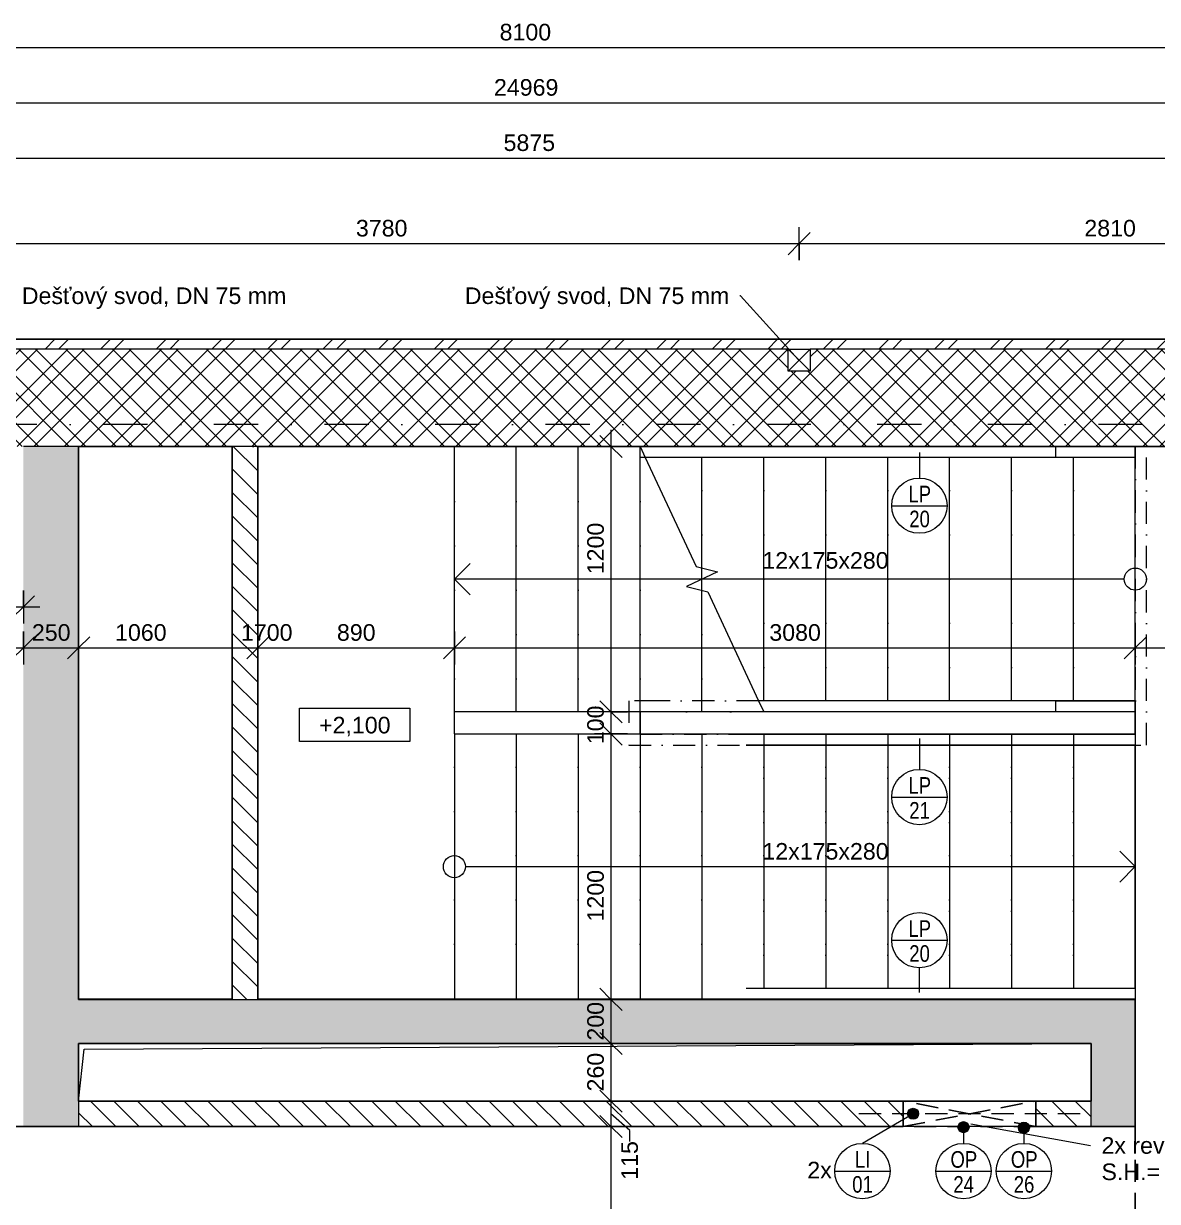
# Model space of a CAD drawing. Header units: millimetres. Extents: x -2533 to 40625, y -3604 to 14792.
# Drawn here: x 9881 to 15010, y 8136 to 13462 of the extents above; entities that cross this region are included whole.
import ezdxf

# ---------------------------------------------------------------- set-up
doc = ezdxf.new("R2010")
doc.units = ezdxf.units.MM
for name, pattern in [('HA_Dash_3mm-S1mm', [150, 100, -50]), ('HA_DashDot_10mm-S3mm', [500, 200, -150, 0, -150]), ('HA_DashDot_4mm-S1mm', [200, 100, -50, 0, -50])]:
    doc.linetypes.add(name, pattern=pattern)
for name, color, linetype, lineweight in [('A-____-____-DIMS', 9, 'Continuous', 5), ('A-____-____-DIMS-50', 9, 'Continuous', 5), ('A-AREA-____-OTLN', 9, 'Continuous', 5), ('A-DETL-____-HDLN', 9, 'HA_Dash_3mm-S1mm', 25), ('A-DETL-GENF-OTLN', 9, 'Continuous', 9), ('A-FLOR-____-OTLN', 9, 'Continuous', 9), ('A-FLOR-HRAL-IDEN', 9, 'Continuous', 9), ('A-FLOR-HRAL-MBND', 9, 'HA_DashDot_4mm-S1mm', 9), ('A-FLOR-HRAL-OTLN', 9, 'Continuous', 9), ('A-GENM-____-HDLN', 9, 'HA_Dash_3mm-S1mm', 9), ('A-GENM-____-IDEN', 9, 'Continuous', 9), ('A-GENM-____-MCUT', 9, 'HA_Dash_3mm-S1mm', 25), ('A-GENM-____-OTLN', 9, 'Continuous', 9), ('A-WALL-____-MCUT', 9, 'Continuous', 9), ('A-WALL-____-PATT', 9, 'Continuous', 25), ('G-____-____-DIMS', 9, 'Continuous', 5), ('G-____-____-TEXT', 9, 'Continuous', 5), ('I-WALL-____-MCUT', 9, 'Continuous', 25), ('I-WALL-____-OTLN', 9, 'Continuous', 9), ('M-HVAC-DUCT-OTLN', 9, 'Continuous', 9), ('S-GRID-____-OTLN', 9, 'Continuous', 5), ('S-STRS-____-MBND', 9, 'HA_DashDot_4mm-S1mm', 9), ('S-STRS-____-OTLN', 9, 'Continuous', 9)]:
    doc.layers.add(name, color=color, linetype=linetype, lineweight=lineweight)
doc.styles.add('Arial_1', font='arial.ttf', dxfattribs={"height": 75})
doc.styles.add('Arial_2', font='arial.ttf', dxfattribs={"width": 0.8, "height": 75})
doc.dimstyles.new('Inner_Dimensions', dxfattribs={"dimscale": 304.8, "dimtxt": 76.519455, "dimasz": 0.328084, "dimexe": 0.246063, "dimexo": 0.0625, "dimgap": 0.032808, "dimtad": 1, "dimdec": 0, "dimzin": 0, "dimdsep": 46, "dimtxsty": 'Arial_1', "dimblk1": 'OBLIQUE', "dimblk2": 'OBLIQUE', "dimsah": 1, "dimcen": 0.09, "dimdle": 0.246063, "dimazin": 0, "dimtfac": 1, "dimtdec": 4, "dimtix": 1, "dimtmove": 2, "dimatfit": 3, "dimfxl": 0.246063, "dimfxlon": 1, "dimtvp": 1, "dimtolj": 1, "dimtzin": 0, "dimlwd": 9, "dimlwe": 9, "dimarcsym": 2})
doc.dimstyles.new('Inner_Dimensions_1', dxfattribs={"dimscale": 304.8, "dimtxt": 76.519455, "dimasz": 0.328084, "dimexe": 0.246063, "dimexo": 0.0625, "dimgap": 0.032808, "dimtad": 1, "dimdec": 0, "dimzin": 0, "dimdsep": 46, "dimtxsty": 'Arial_1', "dimblk1": 'OBLIQUE', "dimblk2": 'OBLIQUE', "dimsah": 1, "dimcen": 0.09, "dimdle": 0.246063, "dimazin": 0, "dimtfac": 1, "dimtdec": 4, "dimtix": 1, "dimtmove": 0, "dimatfit": 3, "dimfxl": 0.246063, "dimfxlon": 1, "dimtvp": 1, "dimtolj": 1, "dimtzin": 0, "dimlwd": 9, "dimlwe": 9, "dimarcsym": 2})
doc.dimstyles.new('Inner_Dimensions_2', dxfattribs={"dimscale": 304.8, "dimtxt": 76.519455, "dimasz": 0.328084, "dimexe": 0.246063, "dimexo": 0.0625, "dimgap": 0.032808, "dimtad": 1, "dimdec": 0, "dimzin": 0, "dimdsep": 46, "dimtxsty": 'Arial_1', "dimblk1": 'OBLIQUE', "dimblk2": 'OBLIQUE', "dimsah": 1, "dimcen": 0.09, "dimdle": 0.246063, "dimazin": 0, "dimtfac": 1, "dimtdec": 4, "dimtix": 1, "dimtmove": 1, "dimatfit": 3, "dimfxl": 0.246063, "dimfxlon": 1, "dimtvp": 1, "dimtolj": 1, "dimtzin": 0, "dimlwd": 9, "dimlwe": 9, "dimarcsym": 2})
pattern_1 = [(135, (0, 0), (-53.033, -53.033), [])]

# ---------------------------------------------------------------- blocks, each defined once
blk = doc.blocks.new('Top Rail Type - Top Rail_Internal_-1380936-DSP_2NP-A')
at = {"layer": 'A-FLOR-HRAL-OTLN'}
for p, q in [((13150, 10249.6), (14910, 10249.6)), ((14910, 10249.6), (14910, 10199.6)), ((14910, 10199.6), (13150, 10199.6))]:
    blk.add_line(p, q, dxfattribs=at)
blk = doc.blocks.new('Top Rail Type - Top Rail_Internal_-V1-DSP_2NP-A')
at = {"layer": 'A-FLOR-HRAL-OTLN'}
for p, q in [((13150, 10249.6), (14910, 10249.6)), ((14910, 10249.6), (14910, 10199.6)), ((13150, 10199.6), (14910, 10199.6))]:
    blk.add_line(p, q, dxfattribs=at)
blk = doc.blocks.new('Top Rail Type - Top Rail_Internal_-1382137-DSP_2NP-A')
at = {"layer": 'A-FLOR-HRAL-OTLN'}
for p, q in [((14550, 11499.6), (14550, 11549.6)), ((14550, 11549.6), (14910, 11549.6)), ((14910, 11549.6), (14910, 11499.6)), ((14910, 11499.6), (14550, 11499.6))]:
    blk.add_line(p, q, dxfattribs=at)
blk = doc.blocks.new('Top Rail Type - Top Rail_Internal_-V2-DSP_2NP-A')
at = {"layer": 'A-FLOR-HRAL-MBND'}
for p, q in [((12670, 11499.6), (12670, 11549.6)), ((12670.4, 11549.6), (12670, 11549.6)), ((12693.7, 11499.6), (12670, 11499.6))]:
    blk.add_line(p, q, dxfattribs=at)
at = {"layer": 'A-FLOR-HRAL-OTLN'}
for p, q in [((12670.4, 11549.6), (12693.7, 11499.6)), ((14910, 11549.6), (12670.4, 11549.6)), ((14910, 11499.6), (14910, 11549.6)), ((14910, 11499.6), (12693.7, 11499.6))]:
    blk.add_line(p, q, dxfattribs=at)
blk = doc.blocks.new('Top Rail Type - Top Rail_Internal_-1382153-DSP_2NP-A')
at = {"layer": 'A-FLOR-HRAL-OTLN'}
for p, q in [((14550, 10350.4), (14550, 10400.4)), ((14550, 10400.4), (14910, 10400.4)), ((14910, 10400.4), (14910, 10350.4)), ((14910, 10350.4), (14550, 10350.4))]:
    blk.add_line(p, q, dxfattribs=at)
blk = doc.blocks.new('Top Rail Type - Top Rail_Internal_-V3-DSP_2NP-A')
at = {"layer": 'A-FLOR-HRAL-MBND'}
for p, q in [((14910.4, 11550), (14960.4, 11550)), ((14910.4, 10249.6), (14910.4, 11550)), ((14960.4, 10199.6), (14960.4, 11550)), ((12619.6, 10400.4), (12619.6, 10199.6)), ((12744.6, 10400.4), (12619.6, 10400.4)), ((13206.3, 10400.4), (12744.6, 10400.4)), ((12669.6, 10350.4), (12669.6, 10249.6)), ((12744.6, 10350.4), (12669.6, 10350.4)), ((13229.6, 10350.4), (12744.6, 10350.4)), ((12669.6, 10249.6), (14835.4, 10249.6)), ((14835.4, 10249.6), (14910.4, 10249.6)), ((12619.6, 10199.6), (14835.4, 10199.6)), ((14835.4, 10199.6), (14960.4, 10199.6))]:
    blk.add_line(p, q, dxfattribs=at)
at = {"layer": 'A-FLOR-HRAL-OTLN'}
for p, q in [((13206.3, 10400.4), (13229.6, 10350.4)), ((14910, 10400.4), (13206.3, 10400.4)), ((14910, 10350.4), (14910, 10400.4)), ((14910, 10350.4), (13229.6, 10350.4))]:
    blk.add_line(p, q, dxfattribs=at)
blk = doc.blocks.new('HA_GM_Shaft_Rectangle - Default-2065161-DSP_2NP-A')
at = {"layer": 'A-DETL-GENF-OTLN'}
for p, q in [((26, -26), (4580, 0)), ((0, -260), (26, -26))]:
    blk.add_line(p, q, dxfattribs=at)
at = {"layer": 'A-GENM-____-OTLN'}
for p, q in [((0, -260), (0, 0)), ((0, 0), (4580, 0)), ((4580, 0), (4580, -260)), ((4580, -260), (0, -260))]:
    blk.add_line(p, q, dxfattribs=at)
blk = doc.blocks.new('Top Rail Type - Top Rail_Internal_-1931803-DSP_2NP-A')
at = {"layer": 'A-FLOR-HRAL-OTLN'}
for p, q in [((13150, 9100.4), (14910, 9100.4)), ((14910, 9100.4), (14910, 9050.4)), ((14910, 9050.4), (13150, 9050.4))]:
    blk.add_line(p, q, dxfattribs=at)
blk = doc.blocks.new('Top Rail Type - Top Rail_Internal_-V8-DSP_2NP-A')
at = {"layer": 'A-FLOR-HRAL-OTLN'}
for p, q in [((13150, 9100.4), (14910, 9100.4)), ((14910, 9100.4), (14910, 9050.4)), ((13150, 9050.4), (14910, 9050.4))]:
    blk.add_line(p, q, dxfattribs=at)
blk = doc.blocks.new('TB_Porotherm KP11_5_1000mm - TB_Porotherm KP11_5_1000mm-1965691-DSP_2NP-A')
at = {"layer": 'A-GENM-____-HDLN'}
for p, q in [((-500, 57.5), (500, 57.5)), ((-500, 0), (500, 0)), ((500, -57.5), (-500, -57.5))]:
    blk.add_line(p, q, dxfattribs=at)
blk = doc.blocks.new('HA_GM_Opening_Rectangle_WallBased - Default-2177365-DSP_2NP-A')
at = {"layer": 'A-GENM-____-MCUT'}
for p, q in [((425, 57.5), (-175, -57.5)), ((-175, 57.5), (425, -57.5)), ((-175, 57.5), (-175, -57.5)), ((-175, 57.5), (425, 57.5)), ((425, 57.5), (425, -57.5)), ((-175, -57.5), (425, -57.5))]:
    blk.add_line(p, q, dxfattribs=at)
blk = doc.blocks.new('HA_SYMB_Staircase_Arrow - Default-1660481-DSP_2NP-A')
at = {"layer": 'A-DETL-GENF-OTLN'}
for p, q in [((3080, 0), (3009.3, 70.7)), ((3080, 0), (3009.3, -70.7)), ((50, 0), (3080, 0))]:
    blk.add_line(p, q, dxfattribs=at)
blk.add_circle((0, 0), 50, dxfattribs=at)
blk = doc.blocks.new('DIMBLOCK61-DSP_2NP-A')
at = {"layer": 'A-____-____-DIMS-50', "lineweight": 9}
for p, q in [((9310, 12778.7), (9310, 12928.7)), ((9310, 12853.7), (9360, 12903.7)), ((15185, 12778.7), (15185, 12928.7)), ((15185, 12853.7), (15235, 12903.7)), ((9310, 12853.7), (9260, 12803.7)), ((9310, 12853.7), (15185, 12853.7)), ((9310, 12853.7), (9310, 12778.7)), ((15185, 12853.7), (15135, 12803.7)), ((15185, 12853.7), (15185, 12778.7))]:
    blk.add_line(p, q, dxfattribs=at)
at = {"layer": 'A-____-____-DIMS-50', "color": 0, "lineweight": 9, "insert": (12052.4, 12961.1), "char_height": 75, "width": 276.883, "attachment_point": 1, "line_spacing_factor": 0.941778, "style": 'Arial_1'}
blk.add_mtext('5875', dxfattribs=at)
blk = doc.blocks.new('_Oblique')
at = {"color": 0, "linetype": 'ByBlock', "lineweight": -2}
blk.add_line((-0.5, -0.5), (0.5, 0.5), dxfattribs=at)
blk = doc.blocks.new('DIMBLOCK82-DSP_2NP-A')
at = {"layer": 'A-____-____-DIMS-50', "lineweight": 9}
for p, q in [((9480, 10899.4), (9480, 10749.4)), ((9480, 10824.4), (9480, 10899.4)), ((9480, 10824.4), (9530, 10874.4)), ((9880.4, 10899.4), (9880.4, 10749.4)), ((9880.4, 10824.4), (9880.4, 10899.4)), ((9880.4, 10824.4), (9930.4, 10874.4)), ((9480, 10824.4), (9430, 10774.4)), ((9480, 10824.4), (9955.4, 10824.4)), ((9880.4, 10824.4), (9830.4, 10774.4))]:
    blk.add_line(p, q, dxfattribs=at)
at = {"layer": 'A-____-____-DIMS-50', "color": 0, "lineweight": 9, "insert": (9593.7, 10931.8), "char_height": 75, "width": 207.662, "attachment_point": 1, "line_spacing_factor": 0.941778, "style": 'Arial_1'}
blk.add_mtext('400', dxfattribs=at)
blk = doc.blocks.new('DIMBLOCK91-DSP_2NP-A')
at = {"layer": 'A-____-____-DIMS-50', "lineweight": 9}
for p, q in [((6575, 10714), (6575, 10564)), ((6575, 10639), (6575, 10714)), ((9880.4, 10714), (9880.4, 10564)), ((9880.4, 10639), (9880.4, 10714)), ((6575, 10639), (6625, 10689)), ((9880.4, 10639), (9930.4, 10689)), ((6575, 10639), (6525, 10589)), ((6575, 10639), (9880.4, 10639)), ((9880.4, 10639), (9830.4, 10589))]:
    blk.add_line(p, q, dxfattribs=at)
at = {"layer": 'A-____-____-DIMS-50', "color": 0, "lineweight": 9, "insert": (8154.1, 10746.4), "char_height": 75, "width": 276.883, "attachment_point": 1, "line_spacing_factor": 0.941778, "style": 'Arial_1'}
blk.add_mtext('3305', dxfattribs=at)
blk = doc.blocks.new('DIMBLOCK92-DSP_2NP-A')
at = {"layer": 'A-____-____-DIMS-50', "lineweight": 9}
for p, q in [((9880.4, 10714), (9880.4, 10564)), ((9880.4, 10639), (9880.4, 10714)), ((10940.5, 10714), (10940.5, 10564)), ((10940.5, 10639), (10940.5, 10714)), ((9880.4, 10639), (9930.4, 10689)), ((10940.5, 10639), (10990.5, 10689)), ((9880.4, 10639), (9830.4, 10589)), ((9880.4, 10639), (10940.5, 10639)), ((10940.5, 10639), (10890.5, 10589))]:
    blk.add_line(p, q, dxfattribs=at)
at = {"layer": 'A-____-____-DIMS-50', "color": 0, "lineweight": 9, "insert": (10295.1, 10746.4), "char_height": 75, "width": 276.883, "attachment_point": 1, "line_spacing_factor": 0.941778, "style": 'Arial_1'}
blk.add_mtext('1060', dxfattribs=at)
blk = doc.blocks.new('DIMBLOCK93-DSP_2NP-A')
at = {"layer": 'A-____-____-DIMS-50', "lineweight": 9}
for p, q in [((10940.5, 10714), (10940.5, 10564)), ((10940.5, 10639), (10940.5, 10714)), ((11830, 10714), (11830, 10564)), ((11830, 10639), (11830, 10714)), ((10940.5, 10639), (10990.5, 10689)), ((11830, 10639), (11880, 10689)), ((10940.5, 10639), (10890.5, 10589)), ((10940.5, 10639), (11830, 10639)), ((11830, 10639), (11780, 10589))]:
    blk.add_line(p, q, dxfattribs=at)
at = {"layer": 'A-____-____-DIMS-50', "color": 0, "lineweight": 9, "insert": (11298.7, 10746.4), "char_height": 75, "width": 207.662, "attachment_point": 1, "line_spacing_factor": 0.941778, "style": 'Arial_1'}
blk.add_mtext('890', dxfattribs=at)
blk = doc.blocks.new('DIMBLOCK94-DSP_2NP-A')
at = {"layer": 'A-____-____-DIMS-50', "lineweight": 9}
for p, q in [((11830, 10714), (11830, 10564)), ((11830, 10639), (11830, 10714)), ((14910, 10714), (14910, 10564)), ((14910, 10639), (14910, 10714)), ((11830, 10639), (11880, 10689)), ((14910, 10639), (14960, 10689)), ((11830, 10639), (11780, 10589)), ((11830, 10639), (14910, 10639)), ((14910, 10639), (14860, 10589))]:
    blk.add_line(p, q, dxfattribs=at)
at = {"layer": 'A-____-____-DIMS-50', "color": 0, "lineweight": 9, "insert": (13254.6, 10746.4), "char_height": 75, "width": 276.883, "attachment_point": 1, "line_spacing_factor": 0.941778, "style": 'Arial_1'}
blk.add_mtext('3080', dxfattribs=at)
blk = doc.blocks.new('DIMBLOCK95-DSP_2NP-A')
at = {"layer": 'A-____-____-DIMS-50', "lineweight": 9}
for p, q in [((14910, 10714), (14910, 10564)), ((14910, 10639), (14910, 10714)), ((16710, 10714), (16710, 10564)), ((16710, 10639), (16710, 10714)), ((14910, 10639), (14960, 10689)), ((16710, 10639), (16760, 10689)), ((14910, 10639), (14860, 10589)), ((14910, 10639), (16710, 10639)), ((16710, 10639), (16660, 10589))]:
    blk.add_line(p, q, dxfattribs=at)
at = {"layer": 'A-____-____-DIMS-50', "color": 0, "lineweight": 9, "insert": (15694.6, 10746.4), "char_height": 75, "width": 276.883, "attachment_point": 1, "line_spacing_factor": 0.941778, "style": 'Arial_1'}
blk.add_mtext('1800', dxfattribs=at)
blk = doc.blocks.new('DIMBLOCK138-DSP_2NP-A')
at = {"layer": 'A-____-____-DIMS-50', "lineweight": 9}
for p, q in [((12538.2, 11625), (12538.2, 10350)), ((12538.2, 11550), (12488.2, 11600)), ((12613.2, 11550), (12463.2, 11550)), ((12538.2, 11550), (12588.2, 11500)), ((12538.2, 11550), (12613.2, 11550)), ((12538.2, 10350), (12488.2, 10400)), ((12613.2, 10350), (12463.2, 10350)), ((12538.2, 10350), (12588.2, 10300)), ((12538.2, 10350), (12613.2, 10350))]:
    blk.add_line(p, q, dxfattribs=at)
at = {"layer": 'A-____-____-DIMS-50', "color": 0, "lineweight": 9, "insert": (12430.8, 10972.2), "char_height": 75, "width": 276.883, "attachment_point": 1, "rotation": 90, "line_spacing_factor": 0.941778, "style": 'Arial_1'}
blk.add_mtext('1200', dxfattribs=at)
blk = doc.blocks.new('DIMBLOCK139-DSP_2NP-A')
at = {"layer": 'A-____-____-DIMS-50', "lineweight": 9}
for p, q in [((12538.2, 10350), (12488.2, 10400)), ((12613.2, 10350), (12463.2, 10350)), ((12538.2, 10350), (12538.2, 10250)), ((12538.2, 10350), (12588.2, 10300)), ((12538.2, 10350), (12613.2, 10350)), ((12538.2, 10250), (12488.2, 10300)), ((12613.2, 10250), (12463.2, 10250)), ((12538.2, 10250), (12588.2, 10200)), ((12538.2, 10250), (12613.2, 10250))]:
    blk.add_line(p, q, dxfattribs=at)
at = {"layer": 'A-____-____-DIMS-50', "color": 0, "lineweight": 9, "insert": (12430.8, 10203.6), "char_height": 75, "width": 207.662, "attachment_point": 1, "rotation": 90, "line_spacing_factor": 0.941778, "style": 'Arial_1'}
blk.add_mtext('100', dxfattribs=at)
blk = doc.blocks.new('DIMBLOCK140-DSP_2NP-A')
at = {"layer": 'A-____-____-DIMS-50', "lineweight": 9}
for p, q in [((12538.2, 10250), (12488.2, 10300)), ((12613.2, 10250), (12463.2, 10250)), ((12538.2, 10250), (12538.2, 9050)), ((12538.2, 10250), (12588.2, 10200)), ((12538.2, 10250), (12613.2, 10250)), ((12538.2, 9050), (12488.2, 9100)), ((12613.2, 9050), (12463.2, 9050)), ((12538.2, 9050), (12588.2, 9000)), ((12538.2, 9050), (12613.2, 9050))]:
    blk.add_line(p, q, dxfattribs=at)
at = {"layer": 'A-____-____-DIMS-50', "color": 0, "lineweight": 9, "insert": (12430.8, 9402.1), "char_height": 75, "width": 276.883, "attachment_point": 1, "rotation": 90, "line_spacing_factor": 0.941778, "style": 'Arial_1'}
blk.add_mtext('1200', dxfattribs=at)
blk = doc.blocks.new('DIMBLOCK141-DSP_2NP-A')
at = {"layer": 'A-____-____-DIMS-50', "lineweight": 9}
for p, q in [((12538.2, 9050), (12488.2, 9100)), ((12613.2, 9050), (12463.2, 9050)), ((12538.2, 9050), (12538.2, 8850)), ((12538.2, 9050), (12588.2, 9000)), ((12538.2, 9050), (12613.2, 9050)), ((12538.2, 8850), (12488.2, 8900)), ((12613.2, 8850), (12463.2, 8850)), ((12538.2, 8850), (12588.2, 8800)), ((12538.2, 8850), (12613.2, 8850))]:
    blk.add_line(p, q, dxfattribs=at)
at = {"layer": 'A-____-____-DIMS-50', "color": 0, "lineweight": 9, "insert": (12430.8, 8863.5), "char_height": 75, "width": 207.662, "attachment_point": 1, "rotation": 90, "line_spacing_factor": 0.941778, "style": 'Arial_1'}
blk.add_mtext('200', dxfattribs=at)
blk = doc.blocks.new('DIMBLOCK142-DSP_2NP-A')
at = {"layer": 'A-____-____-DIMS-50', "lineweight": 9}
for p, q in [((12538.2, 8850), (12488.2, 8900)), ((12613.2, 8850), (12463.2, 8850)), ((12538.2, 8850), (12538.2, 8590)), ((12538.2, 8850), (12588.2, 8800)), ((12538.2, 8850), (12613.2, 8850)), ((12538.2, 8590), (12488.2, 8640)), ((12613.2, 8590), (12463.2, 8590)), ((12538.2, 8590), (12588.2, 8540)), ((12538.2, 8590), (12613.2, 8590))]:
    blk.add_line(p, q, dxfattribs=at)
at = {"layer": 'A-____-____-DIMS-50', "color": 0, "lineweight": 9, "insert": (12430.8, 8633.5), "char_height": 75, "width": 207.662, "attachment_point": 1, "rotation": 90, "line_spacing_factor": 0.941778, "style": 'Arial_1'}
blk.add_mtext('260', dxfattribs=at)
blk = doc.blocks.new('DIMBLOCK143-DSP_2NP-A')
at = {"layer": 'A-____-____-DIMS-50', "lineweight": 9}
for p, q in [((12538.2, 8590), (12488.2, 8640)), ((12613.2, 8590), (12463.2, 8590)), ((12538.2, 8590), (12538.2, 8475)), ((12538.2, 8590), (12588.2, 8540)), ((12538.2, 8590), (12613.2, 8590)), ((12538.2, 8475), (12488.2, 8525)), ((12623.4, 8457.4), (12538.2, 8532.5)), ((12613.2, 8475), (12463.2, 8475)), ((12538.2, 8475), (12588.2, 8425)), ((12538.2, 8475), (12613.2, 8475)), ((12623.4, 8407.4), (12623.4, 8457.4))]:
    blk.add_line(p, q, dxfattribs=at)
at = {"layer": 'A-____-____-DIMS-50', "color": 0, "lineweight": 9, "insert": (12584.9, 8234.3), "char_height": 75, "width": 207.662, "attachment_point": 1, "rotation": 90, "line_spacing_factor": 0.941778, "style": 'Arial_1'}
blk.add_mtext('115', dxfattribs=at)
blk = doc.blocks.new('DIMBLOCK144-DSP_2NP-A')
at = {"layer": 'A-____-____-DIMS-50', "lineweight": 9}
for p, q in [((12538.2, 8475), (12488.2, 8525)), ((12613.2, 8475), (12463.2, 8475)), ((12538.2, 8475), (12538.2, 6975)), ((12538.2, 8475), (12588.2, 8425)), ((12538.2, 8475), (12613.2, 8475)), ((12538.2, 6975), (12488.2, 7025)), ((12613.2, 6975), (12463.2, 6975)), ((12538.2, 6975), (12588.2, 6925)), ((12538.2, 6975), (12613.2, 6975))]:
    blk.add_line(p, q, dxfattribs=at)
at = {"layer": 'A-____-____-DIMS-50', "color": 0, "lineweight": 9, "insert": (12430.8, 7743.1), "char_height": 75, "width": 276.883, "attachment_point": 1, "rotation": 90, "line_spacing_factor": 0.941778, "style": 'Arial_1'}
blk.add_mtext('1500', dxfattribs=at)
blk = doc.blocks.new('DIMBLOCK175-DSP_2NP-A')
at = {"layer": 'A-____-____-DIMS-50', "lineweight": 9}
for p, q in [((-385, 13028.7), (-385, 13178.7)), ((24584, 13028.7), (24584, 13178.7)), ((-460, 13103.7), (24659, 13103.7)), ((-385, 13103.7), (-435, 13053.7)), ((-385, 13103.7), (-335, 13153.7)), ((-385, 13103.7), (-385, 13028.7)), ((24584, 13103.7), (24534, 13053.7)), ((24584, 13103.7), (24634, 13153.7)), ((24584, 13103.7), (24584, 13028.7))]:
    blk.add_line(p, q, dxfattribs=at)
at = {"layer": 'A-____-____-DIMS-50', "color": 0, "lineweight": 9, "insert": (12009.1, 13211.1), "char_height": 75, "width": 346.103, "attachment_point": 1, "line_spacing_factor": 0.941778, "style": 'Arial_1'}
blk.add_mtext('24969', dxfattribs=at)
blk = doc.blocks.new('Spot Elevations - Generic-448778-DSP_2NP-A')
at = {"layer": 'G-____-____-DIMS', "lineweight": 9}
for p, q in [((-5, 0), (-5, 3)), ((-5, 3), (5, 3)), ((5, 3), (5, 0)), ((5, 0), (-5, 0))]:
    blk.add_line(p, q, dxfattribs=at)
blk = doc.blocks.new('DIMBLOCK186-DSP_2NP-A')
at = {"layer": 'A-____-____-DIMS-50', "lineweight": 9}
for p, q in [((8100, 13278.7), (8100, 13428.7)), ((16200, 13278.7), (16200, 13428.7)), ((8100, 13353.7), (8150, 13403.7)), ((16200, 13353.7), (16250, 13403.7)), ((8100, 13353.7), (8050, 13303.7)), ((8100, 13353.7), (16200, 13353.7)), ((8100, 13353.7), (8100, 13278.7)), ((16200, 13353.7), (16150, 13303.7)), ((16200, 13353.7), (16200, 13278.7))]:
    blk.add_line(p, q, dxfattribs=at)
at = {"layer": 'A-____-____-DIMS-50', "color": 0, "lineweight": 9, "insert": (12034.6, 13461.1), "char_height": 75, "width": 276.883, "attachment_point": 1, "line_spacing_factor": 0.941778, "style": 'Arial_1'}
blk.add_mtext('8100', dxfattribs=at)
blk = doc.blocks.new('DIMBLOCK191-DSP_2NP-A')
at = {"layer": 'A-____-____-DIMS-50', "lineweight": 9}
for p, q in [((9609.9, 12392.1), (9609.9, 12542.1)), ((9609.9, 12467.1), (9659.9, 12517.1)), ((13390, 12392.1), (13390, 12542.1)), ((13390, 12467.1), (13440, 12517.1)), ((9609.9, 12467.1), (9559.9, 12417.1)), ((9609.9, 12467.1), (13390, 12467.1)), ((9609.9, 12467.1), (9609.9, 12392.1)), ((13390, 12467.1), (13340, 12417.1)), ((13390, 12467.1), (13390, 12392.1))]:
    blk.add_line(p, q, dxfattribs=at)
at = {"layer": 'A-____-____-DIMS-50', "color": 0, "lineweight": 9, "insert": (11384.6, 12574.5), "char_height": 75, "width": 276.883, "attachment_point": 1, "line_spacing_factor": 0.941778, "style": 'Arial_1'}
blk.add_mtext('3780', dxfattribs=at)
blk = doc.blocks.new('DIMBLOCK192-DSP_2NP-A')
at = {"layer": 'A-____-____-DIMS-50', "lineweight": 9}
for p, q in [((13390, 12392.1), (13390, 12542.1)), ((13390, 12467.1), (13440, 12517.1)), ((16200, 12542.1), (16200, 12392.1)), ((16200, 12467.1), (16200, 12542.1)), ((16200, 12467.1), (16250, 12517.1)), ((13390, 12467.1), (13340, 12417.1)), ((13390, 12467.1), (16275, 12467.1)), ((13390, 12467.1), (13390, 12392.1)), ((16200, 12467.1), (16150, 12417.1))]:
    blk.add_line(p, q, dxfattribs=at)
at = {"layer": 'A-____-____-DIMS-50', "color": 0, "lineweight": 9, "insert": (14679.6, 12574.5), "char_height": 75, "width": 276.883, "attachment_point": 1, "line_spacing_factor": 0.941778, "style": 'Arial_1'}
blk.add_mtext('2810', dxfattribs=at)
blk = doc.blocks.new('HA_TAG_GM_Products - Generic-588599-DSP_2NP-A')
at = {"layer": 'A-GENM-____-IDEN'}
blk.add_line((-2.5, 0), (2.5, 0), dxfattribs=at)
blk.add_circle((0, 0), 2.5, dxfattribs=at)
blk = doc.blocks.new('HA_TAG_GM_Railings - Generic-2184224-DSP_2NP-A')
at = {"layer": 'A-FLOR-HRAL-IDEN'}
blk.add_line((-2.5, 0), (2.5, 0), dxfattribs=at)
blk.add_circle((0, 0), 2.5, dxfattribs=at)
blk = doc.blocks.new('DIMBLOCK249-DSP_2NP-A')
at = {"layer": 'A-____-____-DIMS-50', "lineweight": 9}
for p, q in [((9880.4, 10714), (9880.4, 10564)), ((9880.4, 10639), (9880.4, 10714)), ((10130.4, 10714), (10130.4, 10564)), ((10130.4, 10639), (10130.4, 10714)), ((9880.4, 10639), (9930.4, 10689)), ((10130.4, 10639), (10180.4, 10689)), ((9805.4, 10639), (10130.4, 10639)), ((9880.4, 10639), (9830.4, 10589)), ((10130.4, 10639), (10080.4, 10589))]:
    blk.add_line(p, q, dxfattribs=at)
at = {"layer": 'A-____-____-DIMS-50', "color": 0, "lineweight": 9, "insert": (9918.9, 10746.4), "char_height": 75, "width": 207.662, "attachment_point": 1, "line_spacing_factor": 0.941778, "style": 'Arial_1'}
blk.add_mtext('250', dxfattribs=at)
blk = doc.blocks.new('DIMBLOCK250-DSP_2NP-A')
at = {"layer": 'A-____-____-DIMS-50', "lineweight": 9}
for p, q in [((10130.4, 10714), (10130.4, 10564)), ((10130.4, 10639), (10130.4, 10714)), ((11830, 10714), (11830, 10564)), ((11830, 10639), (11830, 10714)), ((10130.4, 10639), (10180.4, 10689)), ((11830, 10639), (11880, 10689)), ((10130.4, 10639), (10080.4, 10589)), ((10130.4, 10639), (11905, 10639)), ((11830, 10639), (11780, 10589))]:
    blk.add_line(p, q, dxfattribs=at)
at = {"layer": 'A-____-____-DIMS-50', "color": 0, "lineweight": 9, "insert": (10864.8, 10746.4), "char_height": 75, "width": 276.883, "attachment_point": 1, "line_spacing_factor": 0.941778, "style": 'Arial_1'}
blk.add_mtext('1700', dxfattribs=at)

msp = doc.modelspace()

# ---------------------------------------------------------------- hatches: boundary and pattern name
at = {"layer": 'A-GENM-____-IDEN'}
h = msp.add_hatch(color=256, dxfattribs=at)
edge = h.paths.add_edge_path()
edge.add_arc((13904.9, 8532.5), 25, 0, 360)
h = msp.add_hatch(color=256, dxfattribs=at)
edge = h.paths.add_edge_path()
edge.add_arc((14132.9, 8472), 25, 0, 360)
h = msp.add_hatch(color=256, dxfattribs=at)
edge = h.paths.add_edge_path()
edge.add_arc((14406, 8469.5), 25, 0, 360)
at = {"layer": 'A-WALL-____-PATT', "lineweight": 5}
h = msp.add_hatch(dxfattribs=at)
h.set_pattern_fill('FP_5', color=256, style=0, pattern_type=2)
h.set_pattern_definition([(45, (0, 0), (-125.7236, 125.7236), []), (45, (0, 190.5), (-125.7236, 125.7236), [])])
h.paths.add_polyline_path([(11808.4, 11990), (15185, 11990), (15185, 12035), (9310, 12035), (9310, 11990)])
h.paths.add_polyline_path([(-340, 11990), (4435, 11990), (4435, 12035), (-385, 12035)])
h.paths.add_polyline_path([(6435, 11990), (8310, 11990), (8310, 12035), (6435, 12035)])
h.paths.add_polyline_path([(19460, 11990), (22500, 11990), (22545, 12035), (16185, 12035), (16185, 11990), (18611.6, 11990)])
h = msp.add_hatch(dxfattribs=at)
h.set_pattern_fill('FP_2', color=256, style=0, pattern_type=2)
h.set_pattern_definition([(45, (0, 0), (-106.066, 106.066), []), (45, (75, 0), (-106.066, 106.066), []), (315, (0, 0), (106.066, 106.066), []), (315, (75, 0), (106.066, 106.066), [])])
h.paths.add_polyline_path([(10130.4, 11550), (15185, 11550), (15185, 11990), (13440, 11990), (13440, 11890.1), (13340, 11890.1), (13340, 11990), (9310, 11990), (9310, 11550), (9880.4, 11550)])
h.paths.add_polyline_path([(-340, 11550), (4435, 11550), (4435, 11990), (-340, 11990), (-340, 11890)])
h.paths.add_polyline_path([(6435, 11550), (8310, 11550), (8310, 11990), (6435, 11990)])
h.paths.add_polyline_path([(19095, 11550), (22500, 11550), (22500, 11990), (16185, 11990), (16185, 11550), (18845, 11550)])
h.paths.add_polyline_path([(9654.6, 11889.9), (9559.9, 11889.9), (9559.9, 11989.9), (9659.9, 11989.9), (9659.9, 11889.9)])
h.paths.add_polyline_path([(200, 11890), (100, 11890), (100, 11990), (200, 11990)])
h.paths.add_polyline_path([(19460, 11890), (19460, 11990), (19560, 11990), (19560, 11890)])
at = {"layer": 'A-WALL-____-PATT', "lineweight": 9}
for points in [[(10130.4, 8475), (10130.4, 11550), (9880.4, 11550), (9880.4, 8475)], [(10130.4, 8850), (14710, 8850), (14710, 9050), (10130.4, 9050)], [(14910, 8475), (14910, 9050), (14710, 9050), (14710, 8475)]]:
    msp.add_hatch(color=256, dxfattribs=at).paths.add_polyline_path(points)
at = {"layer": 'A-WALL-____-PATT', "lineweight": 5}
h = msp.add_hatch(dxfattribs=at)
h.set_pattern_fill('FP_1', color=256, style=0, pattern_type=2)
h.set_pattern_definition(pattern_1)
h.paths.add_polyline_path([(10825.5, 9050), (10940.5, 9050), (10940.5, 11550), (10825.5, 11550), (10825.5, 9367.2)])
h = msp.add_hatch(dxfattribs=at)
h.set_pattern_fill('FP_1', color=256, style=0, pattern_type=2)
h.set_pattern_definition(pattern_1)
h.paths.add_polyline_path([(13860, 8475), (13860, 8590), (10130.4, 8590), (10130.4, 8475), (11808.4, 8475)])
h.paths.add_polyline_path([(14710, 8475), (14710, 8590), (14460, 8590), (14460, 8475)])

# ---------------------------------------------------------------- linework, layer by layer
at = {"layer": 'A-AREA-____-OTLN', "lineweight": 25}
for p, q in [((14910, 10249.6), (14910, 10350)), ((14910, 9100.4), (14910, 10199.6))]:
    msp.add_line(p, q, dxfattribs=at)
at = {"layer": 'A-DETL-____-HDLN'}
msp.add_line((14910, 8475), (14910, 6975), dxfattribs=at)
at = {"layer": 'A-FLOR-____-OTLN'}
for p, q in [((10130.4, 11549.6), (10825.5, 11549.6)), ((10940.5, 11549.6), (12670.4, 11549.6)), ((14910, 10350), (14910, 10249.6)), ((14910, 10199.6), (14910, 9100.4)), ((10825.5, 9050.4), (10130.4, 9050.4)), ((13150, 9050.4), (10940.5, 9050.4))]:
    msp.add_line(p, q, dxfattribs=at)
at = {"layer": 'A-FLOR-HRAL-IDEN'}
for p, q in [((13933.4, 11523), (13933.4, 11407.2)), ((13933.4, 10229.6), (13933.4, 10089.7)), ((13933.4, 9081.5), (13933.4, 9192.4))]:
    msp.add_line(p, q, dxfattribs=at)
at = {"layer": 'A-GENM-____-IDEN'}
for p, q in [((13904.9, 8532.5), (13675.5, 8398.5)), ((14132.9, 8472), (14132.9, 8398.5)), ((14406, 8469.5), (14406, 8398.5))]:
    msp.add_line(p, q, dxfattribs=at)
for centre in [(13904.9, 8532.5), (14132.9, 8472), (14406, 8469.5)]:
    msp.add_circle(centre, 25, dxfattribs=at)
at = {"layer": 'A-WALL-____-MCUT', "lineweight": 25}
for p, q in [((15185, 12035), (9310, 12035)), ((10130.4, 11550), (10825.5, 11550)), ((10940.5, 11550), (15185, 11550))]:
    msp.add_line(p, q, dxfattribs=at)
at = {"layer": 'A-WALL-____-MCUT'}
for p, q in [((13340, 11990), (9310, 11990)), ((15185, 11990), (13440, 11990)), ((10130.4, 11550), (9880.4, 11550)), ((10940.5, 11550), (10825.5, 11550)), ((10825.5, 9050), (10940.5, 9050)), ((10130.4, 8590), (10130.4, 8475)), ((14710, 8475), (14710, 8590))]:
    msp.add_line(p, q, dxfattribs=at)
at = {"layer": 'G-____-____-TEXT', "color": 10, "lineweight": 9}
for p, q in [((13124, 12231.6), (13120.9, 12231.6)), ((13386.6, 11941.1), (13124, 12231.6)), ((14166.4, 8486.5), (14707, 8389.3))]:
    msp.add_line(p, q, dxfattribs=at)
at = {"layer": 'I-WALL-____-MCUT'}
for p, q in [((10130.4, 9050), (10130.4, 11550)), ((10825.5, 11550), (10825.5, 9050)), ((10940.5, 9050), (10940.5, 11550)), ((10825.5, 9050), (10130.4, 9050)), ((14910, 9050), (10940.5, 9050)), ((14910, 8475), (14910, 9050)), ((10130.4, 8590), (10130.4, 8850)), ((10130.4, 8850), (14710, 8850)), ((14710, 8850), (14710, 8590)), ((13860, 8590), (10130.4, 8590)), ((13860, 8475), (13860, 8590)), ((14710, 8590), (14460, 8590)), ((14460, 8590), (14460, 8475)), ((6710, 8475), (13860, 8475)), ((14460, 8475), (14910, 8475))]:
    msp.add_line(p, q, dxfattribs=at)
at = {"layer": 'I-WALL-____-OTLN'}
for p, q in [((13860, 8590), (14460, 8590)), ((14460, 8475), (13860, 8475))]:
    msp.add_line(p, q, dxfattribs=at)
at = {"layer": 'M-HVAC-DUCT-OTLN', "lineweight": 5}
for p, q in [((13340, 11990.1), (13440, 11890.1)), ((13340, 11890.1), (13440, 11990.1)), ((13340, 11990.1), (13440, 11990.1)), ((13340, 11890.1), (13340, 11990.1)), ((13440, 11990.1), (13440, 11890.1)), ((13440, 11890.1), (13340, 11890.1))]:
    msp.add_line(p, q, dxfattribs=at)
at = {"layer": 'S-GRID-____-OTLN', "linetype": 'HA_DashDot_10mm-S3mm', "lineweight": 9}
msp.add_line((24444.9, 11650), (-865.5, 11650), dxfattribs=at)
at = {"layer": 'S-STRS-____-MBND'}
for p, q in [((10130.3, 11550), (10130.3, 9050)), ((12670, 11550), (10130.3, 11550)), ((12670, 10350), (12670, 11550)), ((12670.2, 11550), (12670, 11550)), ((12670, 10350), (12670, 11550)), ((12950, 10950), (12950, 11000.2)), ((12950, 10950), (12950, 11000.2)), ((12950, 10350), (12950, 10899.8)), ((12950, 10350), (12950, 10899.8)), ((12670, 10250), (12670, 10350)), ((13229.8, 10350), (12670, 10350)), ((12670, 10250), (12670, 9050)), ((12670, 10250), (14910, 10250)), ((12670, 10250), (12670, 9050)), ((12950, 10250), (12950, 9050)), ((12950, 10250), (12950, 9050)), ((13230, 10250), (13230, 9050)), ((13230, 10250), (13230, 9050)), ((13510, 10250), (13510, 9050)), ((13510, 10250), (13510, 9050)), ((13790, 10250), (13790, 9050)), ((13790, 10250), (13790, 9050)), ((14070, 10250), (14070, 9050)), ((14070, 10250), (14070, 9050)), ((14350, 10250), (14350, 9050)), ((14350, 10250), (14350, 9050)), ((14630, 10250), (14630, 9050)), ((14630, 10250), (14630, 9050)), ((14910, 10250), (14910, 9050)), ((10130.3, 9050), (12670, 9050)), ((12670, 9050), (14910, 9050))]:
    msp.add_line(p, q, dxfattribs=at)
at = {"layer": 'S-STRS-____-MBND', "linetype": 'Continuous', "lineweight": 5}
for p, q in [((12693.7, 11499.6), (12923.6, 11006.6)), ((13020.8, 10983), (12879.2, 10917)), ((12923.6, 11006.6), (13020.8, 10983)), ((12879.2, 10917), (12976.4, 10893.4)), ((12976.4, 10893.4), (13206.3, 10400.4))]:
    msp.add_line(p, q, dxfattribs=at)
at = {"layer": 'S-STRS-____-OTLN'}
for p, q in [((11830, 10350), (11830, 11549.6)), ((12110, 10350), (12110, 11549.6)), ((12390, 10350), (12390, 11549.6)), ((12670, 10350), (12670, 11549.6)), ((12950, 11000.2), (12950, 11499.6)), ((13230, 10400.4), (13230, 11499.6)), ((13510, 10400.4), (13510, 11499.6)), ((13790, 10400.4), (13790, 11499.6)), ((14070, 10400.4), (14070, 11499.6)), ((14350, 10400.4), (14350, 11499.6)), ((14630, 10400.4), (14630, 11499.6)), ((14910, 10400.4), (14910, 11499.6)), ((12950, 10950), (12950, 11000.2)), ((12950, 10899.8), (12950, 10950)), ((12950, 10350), (12950, 10899.8)), ((11830, 10250), (11830, 10350)), ((12110, 10350), (11830, 10350)), ((12390, 10350), (12110, 10350)), ((12670, 10350), (12390, 10350)), ((12950, 10350), (12670, 10350)), ((13229.8, 10350), (12950, 10350)), ((13230, 10350), (13229.8, 10350)), ((13510, 10350), (13230, 10350)), ((13790, 10350), (13510, 10350)), ((14070, 10350), (13790, 10350)), ((14350, 10350), (14070, 10350)), ((14630, 10350), (14350, 10350)), ((14910, 10350), (14630, 10350)), ((11830, 10250), (11830, 9050.4)), ((11830, 10250), (12110, 10250)), ((12110, 10250), (12390, 10250)), ((12110, 10250), (12110, 9050.4)), ((12390, 10250), (12670, 10250)), ((12390, 10250), (12390, 9050.4)), ((12670, 10250), (12950, 10250)), ((12670, 10250), (12670, 9050.4)), ((12950, 10250), (13230, 10250)), ((12950, 10250), (12950, 9050.4)), ((13230, 10250), (13510, 10250)), ((13510, 10250), (13790, 10250)), ((13790, 10250), (14070, 10250)), ((14070, 10250), (14350, 10250)), ((14350, 10250), (14630, 10250)), ((14630, 10250), (14910, 10250)), ((13230, 10199.6), (13230, 9100.4)), ((13510, 10199.6), (13510, 9100.4)), ((13790, 10199.6), (13790, 9100.4)), ((14070, 10199.6), (14070, 9100.4)), ((14350, 10199.6), (14350, 9100.4)), ((14630, 10199.6), (14630, 9100.4)), ((14910, 10199.6), (14910, 9100.4))]:
    msp.add_line(p, q, dxfattribs=at)
at = {"layer": 'S-STRS-____-OTLN', "linetype": 'HA_DashDot_4mm-S1mm'}
for p, q in [((11830, 10350), (11830, 11549.6)), ((12110, 10350), (12110, 11549.6)), ((12390, 10350), (12390, 11549.6)), ((12670, 10350), (12670, 11549.6)), ((12950, 11000.2), (12950, 11499.6)), ((13230, 10400.4), (13230, 11499.6)), ((13510, 10400.4), (13510, 11499.6)), ((13790, 10400.4), (13790, 11499.6)), ((14070, 10400.4), (14070, 11499.6)), ((14350, 10400.4), (14350, 11499.6)), ((14630, 10400.4), (14630, 11499.6)), ((14910, 10400.4), (14910, 11499.6)), ((12950, 10950), (12950, 11000.2)), ((12950, 10899.8), (12950, 10950)), ((12950, 10350), (12950, 10899.8)), ((11830, 10250), (11830, 9050.4)), ((12110, 10250), (12110, 9050.4)), ((12390, 10250), (12390, 9050.4)), ((12670, 10250), (12670, 9050.4)), ((12950, 10250), (12950, 9050.4)), ((13230, 10199.6), (13230, 9100.4)), ((13510, 10199.6), (13510, 9100.4)), ((13790, 10199.6), (13790, 9100.4)), ((14070, 10199.6), (14070, 9100.4)), ((14350, 10199.6), (14350, 9100.4)), ((14630, 10199.6), (14630, 9100.4))]:
    msp.add_line(p, q, dxfattribs=at)

# ---------------------------------------------------------------- block references
at = {"layer": 'A-DETL-GENF-OTLN', "rotation": 180}
msp.add_blockref('HA_SYMB_Staircase_Arrow - Default-1660481-DSP_2NP-A', (14910, 10950), dxfattribs=at)
at = {"layer": 'A-DETL-GENF-OTLN'}
msp.add_blockref('HA_SYMB_Staircase_Arrow - Default-1660481-DSP_2NP-A', (11830, 9650), dxfattribs=at)
at = {"layer": 'A-FLOR-HRAL-IDEN', "xscale": 49.99999999999998, "yscale": 49.99999999999998, "zscale": 49.99999999999998}
for p in [(13933.4, 11282.2), (13933.4, 9964.7), (13933.4, 9317.4)]:
    msp.add_blockref('HA_TAG_GM_Railings - Generic-2184224-DSP_2NP-A', p, dxfattribs=at)
at = {"layer": 'A-FLOR-HRAL-OTLN'}
for name in ['Top Rail Type - Top Rail_Internal_-V3-DSP_2NP-A', 'Top Rail Type - Top Rail_Internal_-V2-DSP_2NP-A', 'Top Rail Type - Top Rail_Internal_-1382137-DSP_2NP-A', 'Top Rail Type - Top Rail_Internal_-1382153-DSP_2NP-A', 'Top Rail Type - Top Rail_Internal_-1380936-DSP_2NP-A', 'Top Rail Type - Top Rail_Internal_-V1-DSP_2NP-A', 'Top Rail Type - Top Rail_Internal_-1931803-DSP_2NP-A', 'Top Rail Type - Top Rail_Internal_-V8-DSP_2NP-A']:
    msp.add_blockref(name, (0, 0), dxfattribs=at)
at = {"layer": 'A-GENM-____-IDEN', "xscale": 49.99999999999998, "yscale": 49.99999999999998, "zscale": 49.99999999999998}
for p in [(13675.5, 8273.5), (14132.9, 8273.5), (14406, 8273.5)]:
    msp.add_blockref('HA_TAG_GM_Products - Generic-588599-DSP_2NP-A', p, dxfattribs=at)
at = {"layer": 'A-GENM-____-OTLN', "lineweight": 5}
msp.add_blockref('HA_GM_Shaft_Rectangle - Default-2065161-DSP_2NP-A', (10130, 8850), dxfattribs=at)
at = {"layer": 'A-GENM-____-OTLN', "rotation": 180}
for name, p in [('TB_Porotherm KP11_5_1000mm - TB_Porotherm KP11_5_1000mm-1965691-DSP_2NP-A', (14160, 8532.5)), ('HA_GM_Opening_Rectangle_WallBased - Default-2177365-DSP_2NP-A', (14285, 8532.5))]:
    msp.add_blockref(name, p, dxfattribs=at)
at = {"layer": 'G-____-____-DIMS', "lineweight": 9, "xscale": 49.99999999999998, "yscale": 49.99999999999998, "zscale": 49.99999999999998}
msp.add_blockref('Spot Elevations - Generic-448778-DSP_2NP-A', (11378.9, 10216.6), dxfattribs=at)

# ---------------------------------------------------------------- texts
at = {"layer": 'A-FLOR-HRAL-IDEN', "lineweight": 5, "char_height": 75, "attachment_point": 1, "style": 'Arial_2'}
for s, insert, width in [('LP', (13883.6, 11372.3), 125.063), ('20', (13887.6, 11259.6), 115.443), ('LP', (13883.6, 10054.8), 125.063), ('21', (13887.6, 9942.1), 115.443), ('LP', (13883.6, 9407.5), 125.063), ('20', (13887.6, 9294.8), 115.443)]:
    msp.add_mtext(s, dxfattribs=dict(at, insert=insert, width=width))
at = {"layer": 'A-GENM-____-IDEN', "lineweight": 5, "char_height": 75, "attachment_point": 1, "style": 'Arial_2'}
for s, insert, width in [('LI', (13641.6, 8363.6), 86.582), ('OP', (14073.9, 8363.6), 147.51), ('OP', (14347, 8363.6), 147.51), ('01', (13629.6, 8250.9), 115.443), ('24', (14087.1, 8250.9), 115.443), ('26', (14360.2, 8250.9), 115.443)]:
    msp.add_mtext(s, dxfattribs=dict(at, insert=insert, width=width))
at = {"layer": 'G-____-____-TEXT', "color": 7, "lineweight": 9, "char_height": 75, "attachment_point": 1, "style": 'Arial_1'}
for s, insert, width in [('Deš', (9873.3, 12269.1), 224.472), ('ťový svod, DN 75 mm', (10058.5, 12269.1), 1222.573), ('Deš', (11877, 12269.1), 224.472), ('ťový svod, DN 75 mm', (12062.2, 12269.1), 1222.573), ('12x175x280', (13223.3, 11072.4), 689.451), ('12x175x280', (13223.3, 9756.8), 689.451), ('2x rev.dví', (14757, 8426.8), 537.131), ('2x', (13426.5, 8315.5), 128.27), ('S.H.= 0 m; 1,2 m', (14757, 8307.7), 974.05)]:
    msp.add_mtext(s, dxfattribs=dict(at, insert=insert, width=width))

# ---------------------------------------------------------------- dimensions: what is measured, and where the dimension line sits
at = {"layer": 'A-____-____-DIMS', "lineweight": 9}
for base, p1, p2, override, picture, middle in [((16200, 13353.7), (8100, 13278.7), (16200, 13278.7), {"dimpost": '<>', "dimfxl": 8100}, 'DIMBLOCK186-DSP_2NP-A', (12150, 13402)), ((13390, 12467.1), (9609.9, 12392.1), (13390, 12392.1), {"dimpost": '<>', "dimfxl": 3780.090028}, 'DIMBLOCK191-DSP_2NP-A', (11500, 12515.4)), ((16200, 12467.1), (13390, 12392.1), (16200, 12542.1), {"dimpost": '<>', "dimfxl": 2814.000711}, 'DIMBLOCK192-DSP_2NP-A', (14795, 12515.4)), ((9880.4, 10824.4), (9480, 10899.4), (9880.4, 10899.4), {"dimpost": '<>', "dimfxl": 400.4}, 'DIMBLOCK82-DSP_2NP-A', (9680.2, 10872.7)), ((10130.4, 10639), (9880.4, 10714), (10130.4, 10714), {"dimpost": '<>', "dimfxl": 250}, 'DIMBLOCK249-DSP_2NP-A', (10005.4, 10687.3)), ((10940.5, 10639), (9880.4, 10714), (10940.5, 10714), {"dimpost": '<>', "dimfxl": 1060.094491}, 'DIMBLOCK92-DSP_2NP-A', (10410.4, 10687.3)), ((11830, 10639), (10130.4, 10714), (11830, 10714), {"dimpost": '<>', "dimfxl": 1699.6}, 'DIMBLOCK250-DSP_2NP-A', (10980.2, 10687.3)), ((11830, 10639.0197), (10940.4945, 10714.0197), (11830, 10714.0197), {"dimpost": '<>', "dimfxl": 889.505509}, 'DIMBLOCK93-DSP_2NP-A', (11385.2472, 10687.3126)), ((14910, 10639), (11830, 10714), (14910, 10714), {"dimpost": '<>', "dimfxl": 3080}, 'DIMBLOCK94-DSP_2NP-A', (13370, 10687.3)), ((16710, 10639), (14910, 10714), (16710, 10714), {"dimpost": '<>', "dimfxl": 1800}, 'DIMBLOCK95-DSP_2NP-A', (15810, 10687.3))]:
    dim = msp.add_linear_dim(base=base, p1=p1, p2=p2, dimstyle='Inner_Dimensions_1', override=override, dxfattribs=at)
    dim.commit()
    dim.dimension.update_dxf_attribs({"geometry": picture, "text_midpoint": middle})
for base, p1, p2, override, picture, middle in [((24584, 13103.7), (-385, 13028.7), (24584, 13028.7), {"dimpost": '<>', "dimfxl": 24968.994303}, 'DIMBLOCK175-DSP_2NP-A', (12182.2, 13161.1)), ((9880.4, 10639), (6575, 10714), (9880.4, 10714), {"dimpost": '<>', "dimfxl": 3305.4}, 'DIMBLOCK91-DSP_2NP-A', (8292.6, 10696.4))]:
    dim = msp.add_linear_dim(base=base, p1=p1, p2=p2, dimstyle='Inner_Dimensions', override=override, dxfattribs=at)
    dim.commit()
    dim.dimension.update_dxf_attribs({"geometry": picture, "text_midpoint": middle, "dimtype": 160})
dim = msp.add_linear_dim(base=(15185, 12853.7), p1=(9310, 12778.7), p2=(15185, 12778.7), dimstyle='Inner_Dimensions', override={"dimpost": '<>', "dimfxl": 5875}, dxfattribs=at)
dim.commit()
dim.dimension.update_dxf_attribs({"geometry": 'DIMBLOCK61-DSP_2NP-A', "text_midpoint": (12190.8, 12911.1), "dimtype": 160, "text_rotation": 360})
for base, p1, p2, dimstyle, override, picture, middle in [((12538.2, 10350), (12613.2, 11550), (12613.2, 10350), 'Inner_Dimensions', {"dimpost": '<>', "dimfxl": 1200}, 'DIMBLOCK138-DSP_2NP-A', (12480.8, 11110.7)), ((12538.2, 10250), (12613.2, 10350), (12613.2, 10250), 'Inner_Dimensions', {"dimpost": '<>', "dimfxl": 100}, 'DIMBLOCK139-DSP_2NP-A', (12480.8, 10307.4)), ((12538.2, 9050), (12613.2, 10250), (12613.2, 9050), 'Inner_Dimensions', {"dimpost": '<>', "dimfxl": 1200}, 'DIMBLOCK140-DSP_2NP-A', (12480.8, 9540.6)), ((12538.2, 8475), (12613.2, 8590), (12613.2, 8475), 'Inner_Dimensions_2', {"dimpost": '<>', "dimfxl": 115}, 'DIMBLOCK143-DSP_2NP-A', (12634.9, 8338.1)), ((12538.2, 6975), (12613.2, 8475), (12613.2, 6975), 'Inner_Dimensions', {"dimpost": '<>', "dimfxl": 1500}, 'DIMBLOCK144-DSP_2NP-A', (12480.8, 7881.5))]:
    dim = msp.add_linear_dim(base=base, p1=p1, p2=p2, angle=90, dimstyle=dimstyle, override=override, dxfattribs=at)
    dim.commit()
    dim.dimension.update_dxf_attribs({"geometry": picture, "text_midpoint": middle, "dimtype": 160, "text_rotation": 90})
for base, p1, p2, override, picture, middle in [((12538.2, 8850), (12613.2, 9050), (12613.2, 8850), {"dimpost": '<>', "dimfxl": 200}, 'DIMBLOCK141-DSP_2NP-A', (12489.9, 8950)), ((12538.2, 8590), (12613.2, 8850), (12613.2, 8590), {"dimpost": '<>', "dimfxl": 260}, 'DIMBLOCK142-DSP_2NP-A', (12489.9, 8720))]:
    dim = msp.add_linear_dim(base=base, p1=p1, p2=p2, angle=90, dimstyle='Inner_Dimensions_1', override=override, dxfattribs=at)
    dim.commit()
    dim.dimension.update_dxf_attribs({"geometry": picture, "text_midpoint": middle})

# ---------------------------------------------------------------- next in the draw order: texts
at = {"layer": 'G-____-____-DIMS', "lineweight": 9, "insert": (11217.9, 10327.5), "char_height": 75, "width": 386.567, "attachment_point": 1, "line_spacing_factor": 0.941778, "style": 'Arial_1', "bg_fill": 3, "box_fill_scale": 1.25, "bg_fill_color": 256, "bg_fill_true_color": 13158600, "bg_fill_transparency": 0}
msp.add_mtext('+2,100', dxfattribs=at)

doc.saveas('drawing.dxf')
